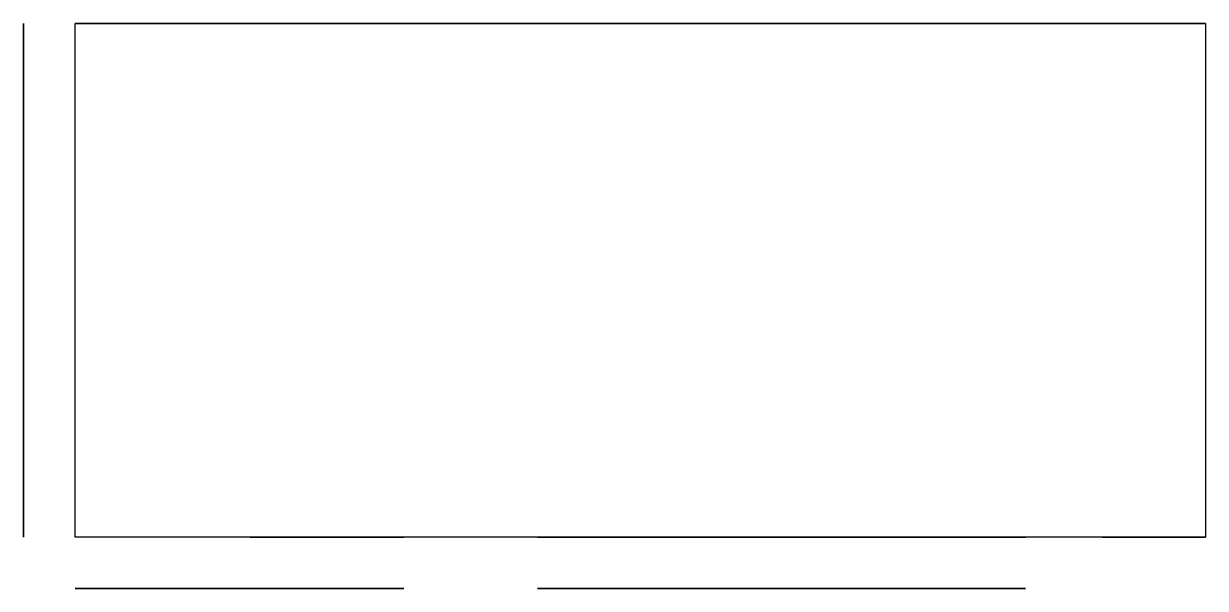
# Model space of a CAD drawing. Header units: millimetres. Extents: x 237 to 1543, y -596 to 1456.
# Drawn here: x 1312.7 to 1542.7, y -595.9 to -485.9 of the extents above; entities outside this region: 1.
import ezdxf

# ---------------------------------------------------------------- set-up
doc = ezdxf.new("R2010")
doc.units = ezdxf.units.MM

msp = doc.modelspace()

# ---------------------------------------------------------------- linework, layer by layer
for p, q in [((1356.67, -585.87, 91), (1386.67, -585.87, 91)), ((1386.67, -585.87, 91), (1386.67, -585.87, 20.91))]:
    msp.add_line(p, q)
at = {"extrusion": (0, -1, 0)}
for p, q in [((1356.67, -585.87, 91), (1386.67, -585.87, 91)), ((1386.67, -585.87, 91), (1386.67, -585.87, 20.91)), ((1322.67, -595.87, 220), (1367.67, -595.87, 220)), ((1367.67, -595.87, 220), (1367.67, -595.87, 155))]:
    msp.add_line(p, q, dxfattribs=at)
at = {"extrusion": (0, 0, -1)}
for p, q in [((1412.67, -585.87, 190), (1507.67, -585.87, 190)), ((1507.67, -585.87, 190), (1507.67, -585.87, 130))]:
    msp.add_line(p, q, dxfattribs=at)
at = {"extrusion": (-1, 0, 0)}
msp.add_line((1522.67, -585.87, 100), (1542.67, -585.87, 100), dxfattribs=at)
for points, elevation in [([(237.02, 1455.98), (237.02, 1355.98), (257.02, 1355.98), (257.02, 1455.98)], 585.87), ([(1322.67, -485.87), (1542.67, -485.87), (1542.67, -585.87), (1322.67, -585.87)], 220)]:
    msp.add_lwpolyline(points, close=True, dxfattribs=dict(elevation=elevation))
at = {"extrusion": (1, 0, 0)}
for points, elevation in [([(-585.87, 220), (-485.87, 220), (-485.87, 0), (-585.87, 0)], 1312.67), ([(-485.87, 220), (-485.87, 220), (-485.87, 0), (-485.87, 0)], 1542.67)]:
    msp.add_lwpolyline(points, close=True, dxfattribs=dict(at, elevation=elevation))
at = {"extrusion": (0, -1, 0)}
for points, elevation in [([(1322.67, 0), (1542.67, 0), (1542.67, 220), (1322.67, 220)], 485.87), ([(1322.67, 220), (1322.67, 220), (1322.67, 0), (1322.67, 0)], 485.87), ([(1356.67, 91), (1386.67, 91), (1386.67, 20.91), (1356.67, 20.91)], 585.87), ([(1507.67, 130), (1412.67, 130), (1412.67, 190), (1507.67, 190)], 585.87), ([(1522.67, 100), (1522.67, 0), (1542.67, 0), (1542.67, 100)], 585.87), ([(1522.67, 100), (1542.67, 100), (1542.67, 0), (1522.67, 0)], 585.87), ([(1367.67, 155), (1367.67, 220), (1322.67, 220), (1322.67, 155)], 595.87), ([(1356.67, 91), (1356.67, 20.91), (1386.67, 20.91), (1386.67, 91)], 595.87), ([(1412.67, 190), (1507.67, 190), (1507.67, 130), (1412.67, 130)], 595.87)]:
    msp.add_lwpolyline(points, close=True, dxfattribs=dict(at, elevation=elevation))
msp.add_lwpolyline([(1322.67, -485.87), (1542.67, -485.87), (1542.67, -585.87), (1322.67, -585.87)], close=True)
at = {"extrusion": (0, 0, -1), "elevation": -190}
msp.add_lwpolyline([(-1412.67, -585.87), (-1507.67, -585.87), (-1507.67, -585.87), (-1412.67, -585.87)], close=True, dxfattribs=at)
msp.add_lwpolyline([(-1412.67, -585.87), (-1507.67, -585.87), (-1507.67, -585.87), (-1412.67, -585.87)], close=True, dxfattribs=at)
msp.add_lwpolyline([(-1412.67, -585.87), (-1507.67, -585.87), (-1507.67, -585.87), (-1412.67, -585.87)], close=True, dxfattribs=at)
at = {"extrusion": (0, -1, 0)}
msp.add_circle((1485.67, 70, 595.87), 20, dxfattribs=at)

doc.saveas('drawing.dxf')
